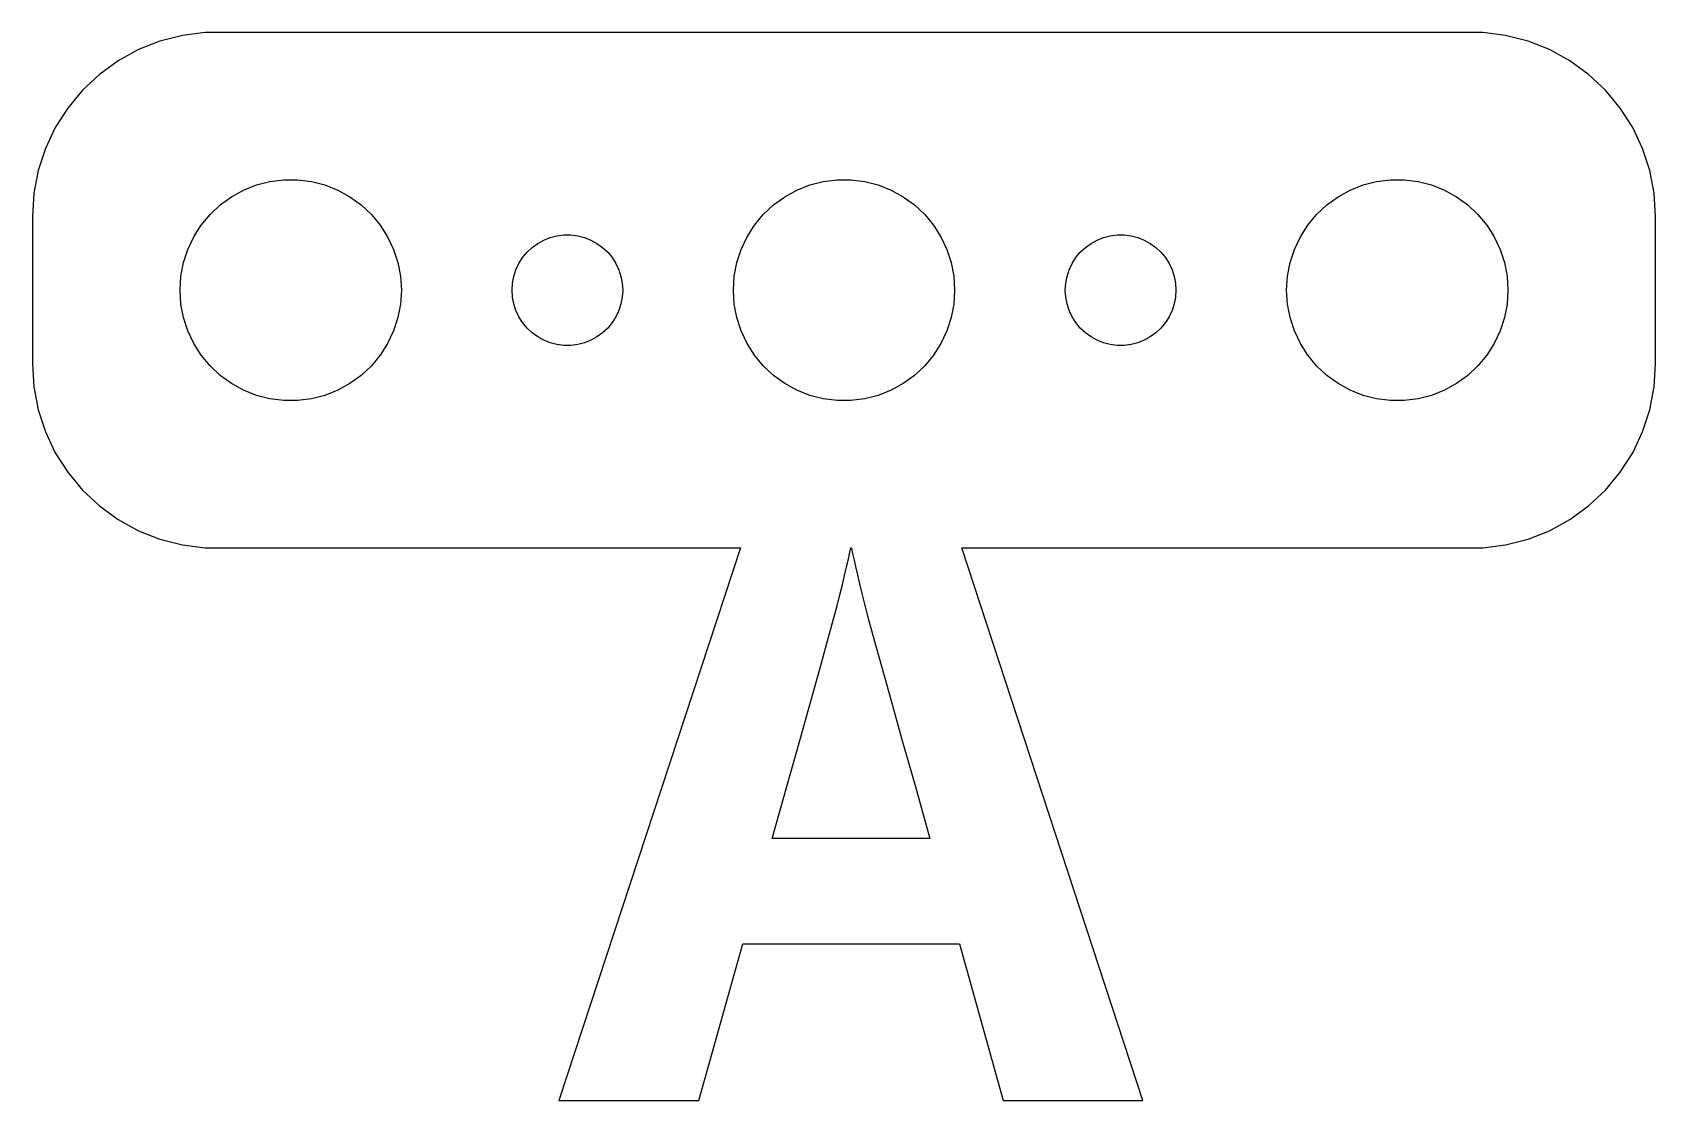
# Model space of a CAD drawing. Header units: metres. Extents: x -22 to 22, y -22 to 7.
import ezdxf

# ---------------------------------------------------------------- set-up
doc = ezdxf.new("R2010")
doc.units = ezdxf.units.M

msp = doc.modelspace()

# ---------------------------------------------------------------- linework, layer by layer
for p, q in [((-18.5451, 6.75528), (-19.1289, 6.52412)), ((-17.9369, 6.91142), (-18.5451, 6.75528)), ((-17.3139, 6.99013), (-17.9369, 6.91142)), ((17.3139, 6.99013), (-17.3139, 6.99013)), ((17.9369, 6.91142), (17.3139, 6.99013)), ((18.5451, 6.75528), (17.9369, 6.91142)), ((19.1289, 6.52412), (18.5451, 6.75528)), ((-19.6791, 6.22163), (-20.1871, 5.85255)), ((-19.1289, 6.52412), (-19.6791, 6.22163)), ((19.6791, 6.22163), (19.1289, 6.52412)), ((20.1871, 5.85255), (19.6791, 6.22163)), ((-20.1871, 5.85255), (-20.6448, 5.42273)), ((20.6448, 5.42273), (20.1871, 5.85255)), ((-20.6448, 5.42273), (-21.0451, 4.93892)), ((21.0451, 4.93892), (20.6448, 5.42273)), ((-21.0451, 4.93892), (-21.3815, 4.40877)), ((21.3815, 4.40877), (21.0451, 4.93892)), ((-21.3815, 4.40877), (-21.6489, 3.84062)), ((21.6489, 3.84062), (21.3815, 4.40877)), ((-21.6489, 3.84062), (-21.8429, 3.24344)), ((21.8429, 3.24344), (21.6489, 3.84062)), ((-21.8429, 3.24344), (-21.9606, 2.62666)), ((21.9606, 2.62666), (21.8429, 3.24344)), ((-16.6075, 2.53297), (-16.2773, 2.71448)), ((-16.2773, 2.71448), (-15.927, 2.85316)), ((-15.927, 2.85316), (-15.5621, 2.94685)), ((-15.5621, 2.94685), (-15.1884, 2.99408)), ((-15.1884, 2.99408), (-14.8116, 2.99408)), ((-14.8116, 2.99408), (-14.4379, 2.94685)), ((-14.4379, 2.94685), (-14.0729, 2.85316)), ((-14.0729, 2.85316), (-13.7227, 2.71448)), ((-13.7227, 2.71448), (-13.3925, 2.53297)), ((-1.60747, 2.53297), (-1.27733, 2.71448)), ((-1.27733, 2.71448), (-0.927048, 2.85316)), ((-0.927048, 2.85316), (-0.562134, 2.94685)), ((-0.562134, 2.94685), (-0.18837, 2.99408)), ((-0.18837, 2.99408), (0.18837, 2.99408)), ((0.18837, 2.99408), (0.562134, 2.94685)), ((0.562134, 2.94685), (0.927048, 2.85316)), ((0.927048, 2.85316), (1.27733, 2.71448)), ((1.27733, 2.71448), (1.60747, 2.53297)), ((13.3925, 2.53297), (13.7227, 2.71448)), ((13.7227, 2.71448), (14.0729, 2.85316)), ((14.0729, 2.85316), (14.4379, 2.94685)), ((14.4379, 2.94685), (14.8116, 2.99408)), ((14.8116, 2.99408), (15.1884, 2.99408)), ((15.1884, 2.99408), (15.5621, 2.94685)), ((15.5621, 2.94685), (15.927, 2.85316)), ((15.927, 2.85316), (16.2773, 2.71448)), ((16.2773, 2.71448), (16.6075, 2.53297)), ((-21.9606, 2.62666), (-22, 2)), ((-17.1869, 2.05363), (-16.9123, 2.31154)), ((-16.9123, 2.31154), (-16.6075, 2.53297)), ((-13.3925, 2.53297), (-13.0877, 2.31154)), ((-13.0877, 2.31154), (-12.8131, 2.05363)), ((-2.1869, 2.05363), (-1.91226, 2.31154)), ((-1.91226, 2.31154), (-1.60747, 2.53297)), ((1.60747, 2.53297), (1.91226, 2.31154)), ((1.91226, 2.31154), (2.1869, 2.05363)), ((12.8131, 2.05363), (13.0877, 2.31154)), ((13.0877, 2.31154), (13.3925, 2.53297)), ((16.6075, 2.53297), (16.9123, 2.31154)), ((16.9123, 2.31154), (17.1869, 2.05363)), ((22, 2), (21.9606, 2.62666)), ((-22, 2), (-22, -2)), ((-17.6289, 1.44525), (-17.427, 1.76335)), ((-17.427, 1.76335), (-17.1869, 2.05363)), ((-12.8131, 2.05363), (-12.5729, 1.76335)), ((-12.5729, 1.76335), (-12.3711, 1.44525)), ((-2.62891, 1.44525), (-2.42705, 1.76335)), ((-2.42705, 1.76335), (-2.1869, 2.05363)), ((2.1869, 2.05363), (2.42705, 1.76335)), ((2.42705, 1.76335), (2.62891, 1.44525)), ((12.3711, 1.44525), (12.5729, 1.76335)), ((12.5729, 1.76335), (12.8131, 2.05363)), ((17.1869, 2.05363), (17.427, 1.76335)), ((17.427, 1.76335), (17.6289, 1.44525)), ((22, -2), (22, 2)), ((-17.7893, 1.10437), (-17.6289, 1.44525)), ((-12.3711, 1.44525), (-12.2107, 1.10437)), ((-8.30373, 1.26648), (-8.13866, 1.35724)), ((-8.13866, 1.35724), (-7.96352, 1.42657)), ((-7.96352, 1.42657), (-7.78107, 1.47342)), ((-7.78107, 1.47342), (-7.59418, 1.49704)), ((-7.59418, 1.49704), (-7.40581, 1.49704)), ((-7.40581, 1.49704), (-7.21892, 1.47342)), ((-7.21892, 1.47342), (-7.03647, 1.42657)), ((-7.03647, 1.42657), (-6.86133, 1.35724)), ((-6.86133, 1.35724), (-6.69626, 1.26648)), ((-2.78932, 1.10437), (-2.62891, 1.44525)), ((2.62891, 1.44525), (2.78932, 1.10437)), ((6.69626, 1.26648), (6.86133, 1.35724)), ((6.86133, 1.35724), (7.03647, 1.42657)), ((7.03647, 1.42657), (7.21892, 1.47342)), ((7.21892, 1.47342), (7.40581, 1.49704)), ((7.40581, 1.49704), (7.59418, 1.49704)), ((7.59418, 1.49704), (7.78107, 1.47342)), ((7.78107, 1.47342), (7.96352, 1.42657)), ((7.96352, 1.42657), (8.13866, 1.35724)), ((8.13866, 1.35724), (8.30373, 1.26648)), ((12.2107, 1.10437), (12.3711, 1.44525)), ((17.6289, 1.44525), (17.7893, 1.10437)), ((-17.9057, 0.746063), (-17.7893, 1.10437)), ((-12.2107, 1.10437), (-12.0942, 0.746063)), ((-8.81445, 0.722626), (-8.71352, 0.881668)), ((-8.71352, 0.881668), (-8.59344, 1.02681)), ((-8.59344, 1.02681), (-8.45613, 1.15576)), ((-8.45613, 1.15576), (-8.30373, 1.26648)), ((-6.69626, 1.26648), (-6.54385, 1.15576)), ((-6.54385, 1.15576), (-6.40654, 1.02681)), ((-6.40654, 1.02681), (-6.28647, 0.881668)), ((-6.28647, 0.881668), (-6.18553, 0.722626)), ((-2.90575, 0.746063), (-2.78932, 1.10437)), ((2.78932, 1.10437), (2.90575, 0.746063)), ((6.18553, 0.722626), (6.28647, 0.881668)), ((6.28647, 0.881668), (6.40654, 1.02681)), ((6.40654, 1.02681), (6.54385, 1.15576)), ((6.54385, 1.15576), (6.69626, 1.26648)), ((8.30373, 1.26648), (8.45613, 1.15576)), ((8.45613, 1.15576), (8.59344, 1.02681)), ((8.59344, 1.02681), (8.71352, 0.881668)), ((8.71352, 0.881668), (8.81445, 0.722626)), ((12.0942, 0.746063), (12.2107, 1.10437)), ((17.7893, 1.10437), (17.9057, 0.746063)), ((-17.9763, 0.375992), (-17.9057, 0.746063)), ((-12.0942, 0.746063), (-12.0237, 0.375992)), ((-8.95287, 0.373032), (-8.89465, 0.552185)), ((-8.89465, 0.552185), (-8.81445, 0.722626)), ((-6.18553, 0.722626), (-6.10533, 0.552185)), ((-6.10533, 0.552185), (-6.04712, 0.373032)), ((-2.97633, 0.375992), (-2.90575, 0.746063)), ((2.90575, 0.746063), (2.97633, 0.375992)), ((6.04712, 0.373032), (6.10533, 0.552185)), ((6.10533, 0.552185), (6.18553, 0.722626)), ((8.81445, 0.722626), (8.89465, 0.552185)), ((8.89465, 0.552185), (8.95287, 0.373032)), ((12.0237, 0.375992), (12.0942, 0.746063)), ((17.9057, 0.746063), (17.9763, 0.375992)), ((-18, 0), (-17.9763, 0.375992)), ((-17.9763, -0.375992), (-18, 0)), ((-12.0237, 0.375992), (-12, 0)), ((-12, 0), (-12.0237, -0.375992)), ((-9, 0), (-8.98816, 0.187988)), ((-8.98816, -0.187988), (-9, 0)), ((-8.98816, 0.187988), (-8.95287, 0.373032)), ((-6.04712, 0.373032), (-6.01183, 0.187988)), ((-6.01183, 0.187988), (-6, 0)), ((-6, 0), (-6.01183, -0.187988)), ((-3, 0), (-2.97633, 0.375992)), ((-2.97633, -0.375992), (-3, 0)), ((2.97633, 0.375992), (3, 0)), ((3, 0), (2.97633, -0.375992)), ((6, 0), (6.01183, 0.187988)), ((6.01183, -0.187988), (6, 0)), ((6.01183, 0.187988), (6.04712, 0.373032)), ((8.95287, 0.373032), (8.98816, 0.187988)), ((8.98816, 0.187988), (9, 0)), ((9, 0), (8.98816, -0.187988)), ((12, 0), (12.0237, 0.375992)), ((12.0237, -0.375992), (12, 0)), ((17.9763, 0.375992), (18, 0)), ((18, 0), (17.9763, -0.375992)), ((-17.9057, -0.746063), (-17.9763, -0.375992)), ((-12.0237, -0.375992), (-12.0942, -0.746063)), ((-8.95287, -0.373032), (-8.98816, -0.187988)), ((-8.89465, -0.552185), (-8.95287, -0.373032)), ((-6.04712, -0.373032), (-6.10533, -0.552185)), ((-6.01183, -0.187988), (-6.04712, -0.373032)), ((-2.90575, -0.746063), (-2.97633, -0.375992)), ((2.97633, -0.375992), (2.90575, -0.746063)), ((6.04712, -0.373032), (6.01183, -0.187988)), ((6.10533, -0.552185), (6.04712, -0.373032)), ((8.95287, -0.373032), (8.89465, -0.552185)), ((8.98816, -0.187988), (8.95287, -0.373032)), ((12.0942, -0.746063), (12.0237, -0.375992)), ((17.9763, -0.375992), (17.9057, -0.746063)), ((-17.7893, -1.10437), (-17.9057, -0.746063)), ((-12.0942, -0.746063), (-12.2107, -1.10437)), ((-8.81445, -0.722626), (-8.89465, -0.552185)), ((-8.71352, -0.881668), (-8.81445, -0.722626)), ((-6.18553, -0.722626), (-6.28647, -0.881668)), ((-6.10533, -0.552185), (-6.18553, -0.722626)), ((-2.78932, -1.10437), (-2.90575, -0.746063)), ((2.90575, -0.746063), (2.78932, -1.10437)), ((6.18553, -0.722626), (6.10533, -0.552185)), ((6.28647, -0.881668), (6.18553, -0.722626)), ((8.81445, -0.722626), (8.71352, -0.881668)), ((8.89465, -0.552185), (8.81445, -0.722626)), ((12.2107, -1.10437), (12.0942, -0.746063)), ((17.9057, -0.746063), (17.7893, -1.10437)), ((-17.6289, -1.44525), (-17.7893, -1.10437)), ((-12.2107, -1.10437), (-12.3711, -1.44525)), ((-8.59344, -1.02681), (-8.71352, -0.881668)), ((-8.45613, -1.15576), (-8.59344, -1.02681)), ((-8.30373, -1.26648), (-8.45613, -1.15576)), ((-8.13866, -1.35724), (-8.30373, -1.26648)), ((-6.69626, -1.26648), (-6.86133, -1.35724)), ((-6.54385, -1.15576), (-6.69626, -1.26648)), ((-6.40654, -1.02681), (-6.54385, -1.15576)), ((-6.28647, -0.881668), (-6.40654, -1.02681)), ((-2.62891, -1.44525), (-2.78932, -1.10437)), ((2.78932, -1.10437), (2.62891, -1.44525)), ((6.40654, -1.02681), (6.28647, -0.881668)), ((6.54385, -1.15576), (6.40654, -1.02681)), ((6.69626, -1.26648), (6.54385, -1.15576)), ((6.86133, -1.35724), (6.69626, -1.26648)), ((8.30373, -1.26648), (8.13866, -1.35724)), ((8.45613, -1.15576), (8.30373, -1.26648)), ((8.59344, -1.02681), (8.45613, -1.15576)), ((8.71352, -0.881668), (8.59344, -1.02681)), ((12.3711, -1.44525), (12.2107, -1.10437)), ((17.7893, -1.10437), (17.6289, -1.44525)), ((-17.427, -1.76335), (-17.6289, -1.44525)), ((-12.3711, -1.44525), (-12.5729, -1.76335)), ((-7.96352, -1.42657), (-8.13866, -1.35724)), ((-7.78107, -1.47342), (-7.96352, -1.42657)), ((-7.59418, -1.49704), (-7.78107, -1.47342)), ((-7.40581, -1.49704), (-7.59418, -1.49704)), ((-7.21892, -1.47342), (-7.40581, -1.49704)), ((-7.03647, -1.42657), (-7.21892, -1.47342)), ((-6.86133, -1.35724), (-7.03647, -1.42657)), ((-2.42705, -1.76335), (-2.62891, -1.44525)), ((2.62891, -1.44525), (2.42705, -1.76335)), ((7.03647, -1.42657), (6.86133, -1.35724)), ((7.21892, -1.47342), (7.03647, -1.42657)), ((7.40581, -1.49704), (7.21892, -1.47342)), ((7.59418, -1.49704), (7.40581, -1.49704)), ((7.78107, -1.47342), (7.59418, -1.49704)), ((7.96352, -1.42657), (7.78107, -1.47342)), ((8.13866, -1.35724), (7.96352, -1.42657)), ((12.5729, -1.76335), (12.3711, -1.44525)), ((17.6289, -1.44525), (17.427, -1.76335)), ((-22, -2), (-21.9606, -2.62666)), ((-17.1869, -2.05363), (-17.427, -1.76335)), ((-16.9123, -2.31154), (-17.1869, -2.05363)), ((-12.8131, -2.05363), (-13.0877, -2.31154)), ((-12.5729, -1.76335), (-12.8131, -2.05363)), ((-2.1869, -2.05363), (-2.42705, -1.76335)), ((-1.91226, -2.31154), (-2.1869, -2.05363)), ((2.1869, -2.05363), (1.91226, -2.31154)), ((2.42705, -1.76335), (2.1869, -2.05363)), ((12.8131, -2.05363), (12.5729, -1.76335)), ((13.0877, -2.31154), (12.8131, -2.05363)), ((17.1869, -2.05363), (16.9123, -2.31154)), ((17.427, -1.76335), (17.1869, -2.05363)), ((21.9606, -2.62666), (22, -2)), ((-21.9606, -2.62666), (-21.8429, -3.24344)), ((-16.6075, -2.53297), (-16.9123, -2.31154)), ((-16.2773, -2.71448), (-16.6075, -2.53297)), ((-13.3925, -2.53297), (-13.7227, -2.71448)), ((-13.0877, -2.31154), (-13.3925, -2.53297)), ((-1.60747, -2.53297), (-1.91226, -2.31154)), ((-1.27733, -2.71448), (-1.60747, -2.53297)), ((1.60747, -2.53297), (1.27733, -2.71448)), ((1.91226, -2.31154), (1.60747, -2.53297)), ((13.3925, -2.53297), (13.0877, -2.31154)), ((13.7227, -2.71448), (13.3925, -2.53297)), ((16.6075, -2.53297), (16.2773, -2.71448)), ((16.9123, -2.31154), (16.6075, -2.53297)), ((21.8429, -3.24344), (21.9606, -2.62666)), ((-15.927, -2.85316), (-16.2773, -2.71448)), ((-15.5621, -2.94685), (-15.927, -2.85316)), ((-15.1884, -2.99408), (-15.5621, -2.94685)), ((-14.8116, -2.99408), (-15.1884, -2.99408)), ((-14.4379, -2.94685), (-14.8116, -2.99408)), ((-14.0729, -2.85316), (-14.4379, -2.94685)), ((-13.7227, -2.71448), (-14.0729, -2.85316)), ((-0.927048, -2.85316), (-1.27733, -2.71448)), ((-0.562134, -2.94685), (-0.927048, -2.85316)), ((-0.18837, -2.99408), (-0.562134, -2.94685)), ((0.18837, -2.99408), (-0.18837, -2.99408)), ((0.562134, -2.94685), (0.18837, -2.99408)), ((0.927048, -2.85316), (0.562134, -2.94685)), ((1.27733, -2.71448), (0.927048, -2.85316)), ((14.0729, -2.85316), (13.7227, -2.71448)), ((14.4379, -2.94685), (14.0729, -2.85316)), ((14.8116, -2.99408), (14.4379, -2.94685)), ((15.1884, -2.99408), (14.8116, -2.99408)), ((15.5621, -2.94685), (15.1884, -2.99408)), ((15.927, -2.85316), (15.5621, -2.94685)), ((16.2773, -2.71448), (15.927, -2.85316)), ((-21.8429, -3.24344), (-21.6489, -3.84062)), ((21.6489, -3.84062), (21.8429, -3.24344)), ((-21.6489, -3.84062), (-21.3815, -4.40877)), ((21.3815, -4.40877), (21.6489, -3.84062)), ((-21.3815, -4.40877), (-21.0451, -4.93892)), ((21.0451, -4.93892), (21.3815, -4.40877)), ((-21.0451, -4.93892), (-20.6448, -5.42273)), ((20.6448, -5.42273), (21.0451, -4.93892)), ((-20.6448, -5.42273), (-20.1871, -5.85255)), ((20.1871, -5.85255), (20.6448, -5.42273)), ((-20.1871, -5.85255), (-19.6791, -6.22163)), ((19.6791, -6.22163), (20.1871, -5.85255)), ((-19.6791, -6.22163), (-19.1289, -6.52412)), ((-19.1289, -6.52412), (-18.5451, -6.75528)), ((18.5451, -6.75528), (19.1289, -6.52412)), ((19.1289, -6.52412), (19.6791, -6.22163)), ((-18.5451, -6.75528), (-17.9369, -6.91142)), ((-17.9369, -6.91142), (-17.3139, -6.99013)), ((-17.3139, -6.99013), (-2.8094, -6.99013)), ((-2.8094, -6.99013), (-7.73238, -21.9812)), ((0.158524, -7.11073), (0.182587, -6.99013)), ((0.182587, -6.99013), (0.200653, -6.99013)), ((0.200653, -6.99013), (0.224258, -7.10664)), ((8.10258, -21.9812), (3.1906, -6.99013)), ((3.1906, -6.99013), (17.3139, -6.99013)), ((17.3139, -6.99013), (17.9369, -6.91142)), ((17.9369, -6.91142), (18.5451, -6.75528)), ((0.071197, -7.50726), (0.118408, -7.29808)), ((0.118408, -7.29808), (0.158524, -7.11073)), ((0.224258, -7.10664), (0.26355, -7.28912)), ((0.26355, -7.28912), (0.309418, -7.49263)), ((-0.04451, -7.99112), (0.016876, -7.73828)), ((0.016876, -7.73828), (0.071197, -7.50726)), ((0.309418, -7.49263), (0.361862, -7.71719)), ((0.361862, -7.71719), (0.420868, -7.96278)), ((-0.188614, -8.5623), (-0.113022, -8.26579)), ((-0.113022, -8.26579), (-0.04451, -7.99112)), ((0.420868, -7.96278), (0.486465, -8.22942)), ((0.486465, -8.22942), (0.55864, -8.51709)), ((-0.292358, -8.95447), (-0.188614, -8.5623)), ((0.55864, -8.51709), (0.659515, -8.9023)), ((-0.445251, -9.51622), (-0.292358, -8.95447)), ((0.659515, -8.9023), (0.811142, -9.46159)), ((-0.647324, -10.2476), (-0.445251, -9.51622)), ((0.811142, -9.46159), (1.0135, -10.1949)), ((-0.89856, -11.1485), (-0.647324, -10.2476)), ((1.0135, -10.1949), (1.26662, -11.1024)), ((-1.19896, -12.2191), (-0.89856, -11.1485)), ((1.26662, -11.1024), (1.57047, -12.1838)), ((-1.54852, -13.4592), (-1.19896, -12.2191)), ((1.57047, -12.1838), (1.92505, -13.4394)), ((-1.94727, -14.869), (-1.54852, -13.4592)), ((1.92505, -13.4394), (2.33038, -14.869)), ((2.33038, -14.869), (-1.94727, -14.869)), ((-3.93143, -21.9812), (-2.74622, -17.7294)), ((-2.74622, -17.7294), (3.12915, -17.7294)), ((3.12915, -17.7294), (4.31456, -21.9812)), ((-7.73238, -21.9812), (-3.93143, -21.9812)), ((4.31456, -21.9812), (8.10258, -21.9812))]:
    msp.add_line(p, q)

doc.saveas('drawing.dxf')
